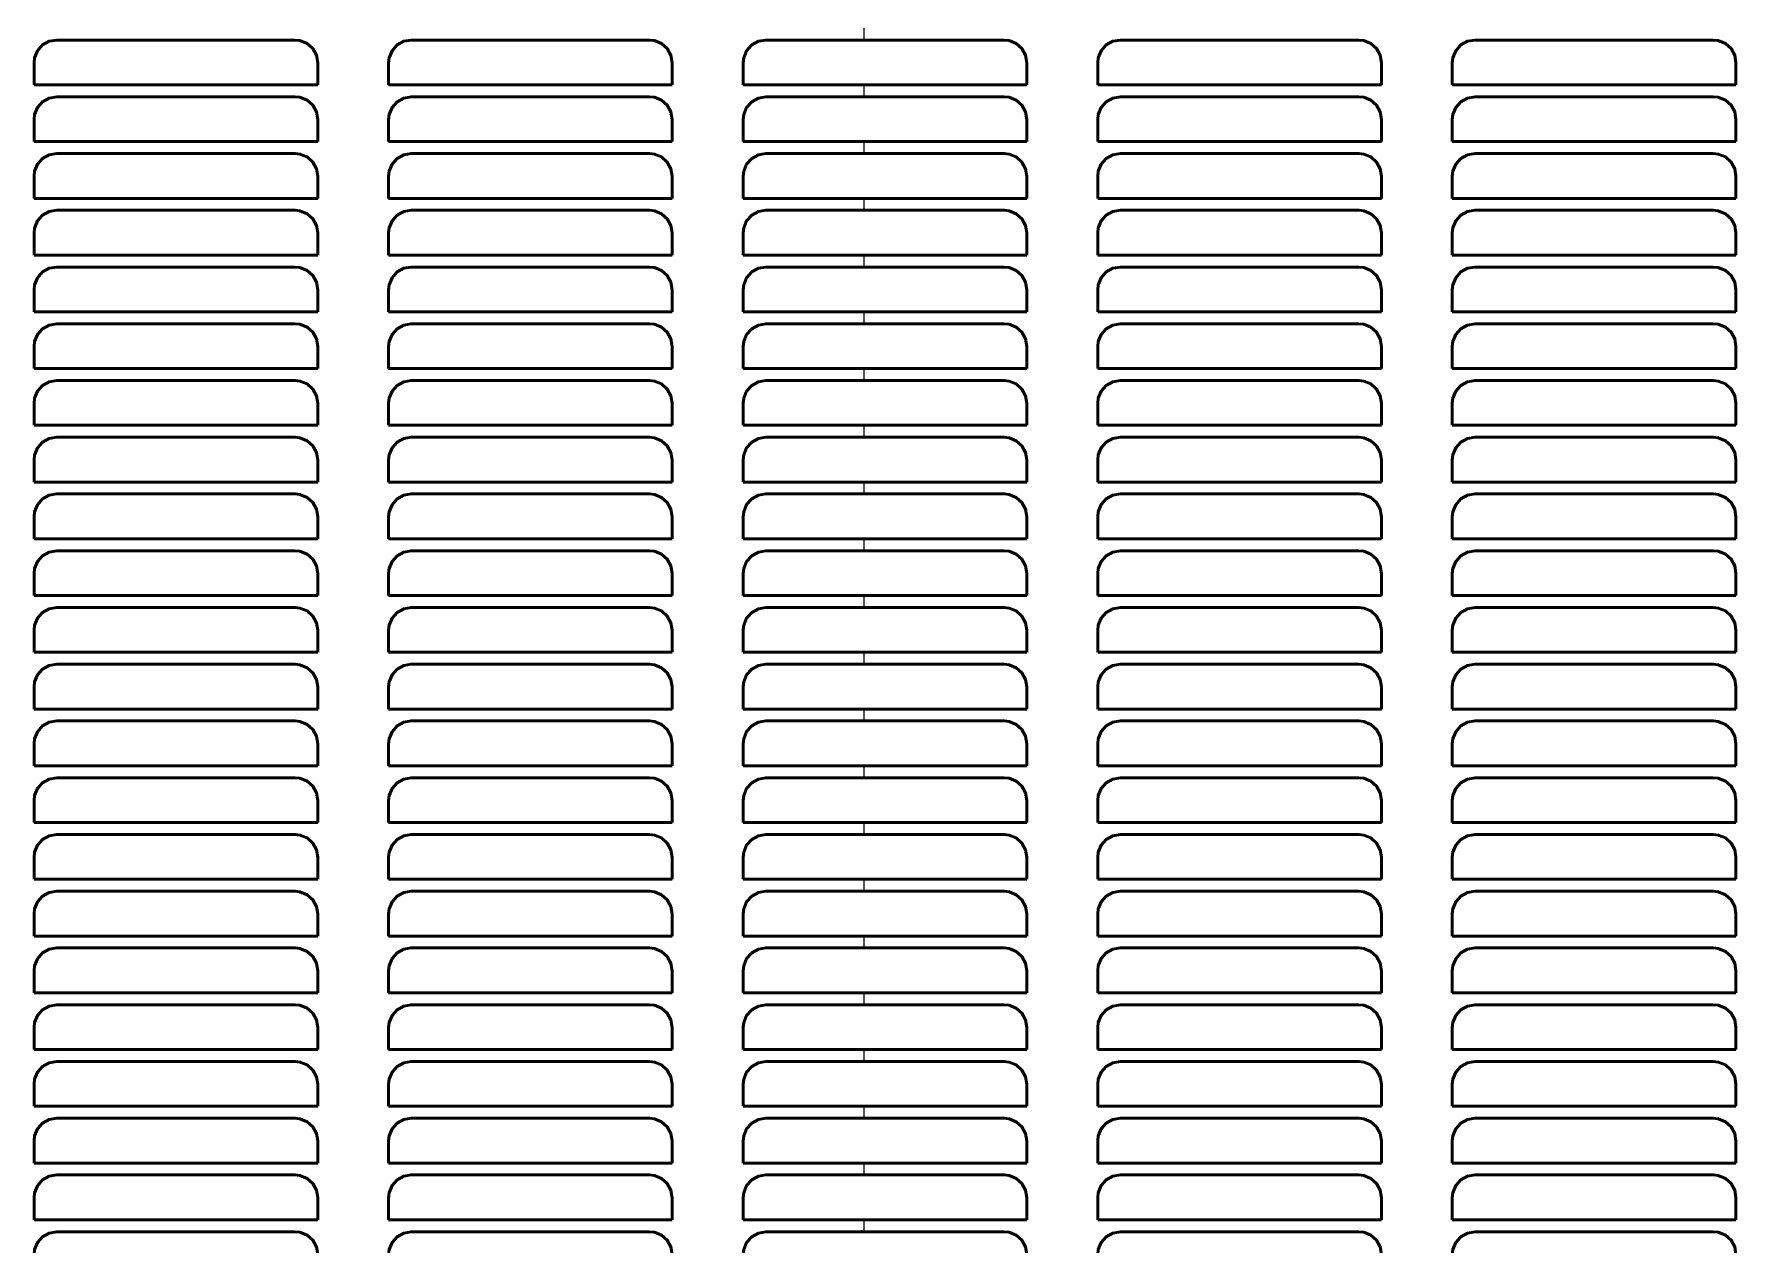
# Model space of a CAD drawing. Header units: inches. Extents: x 0 to 44.8, y 0 to 41.5.
# Drawn here: x 10.69 to 25.69, y 20.63 to 31.3 of the extents above; entities that cross this region are included whole.
import ezdxf

# ---------------------------------------------------------------- set-up
doc = ezdxf.new("R2010")
doc.units = ezdxf.units.IN
doc.header["$MEASUREMENT"] = 0
for name, color, linetype, lineweight in [('2d ConnectionPoints', 7, 'Continuous', 50), ('AM_0', 7, 'Continuous', 50), ('AM_4', 3, 'Continuous', 25)]:
    doc.layers.add(name, color=color, linetype=linetype, lineweight=lineweight)

msp = doc.modelspace()

# ---------------------------------------------------------------- linework, layer by layer
at = {"layer": '2d ConnectionPoints'}
msp.add_point((17.98, 20.75), dxfattribs=at)
msp.add_point((17.98, 20.75), dxfattribs=at)
at = {"layer": 'AM_0'}
for p, q in [((12.986, 31.25), (10.886, 31.25)), ((16.111, 31.25), (14.011, 31.25)), ((19.236, 31.25), (17.136, 31.25)), ((22.361, 31.25), (20.261, 31.25)), ((25.486, 31.25), (23.386, 31.25)), ((10.686, 31.05), (10.686, 30.855)), ((13.186, 30.855), (13.186, 31.05)), ((13.811, 31.05), (13.811, 30.855)), ((16.311, 30.855), (16.311, 31.05)), ((16.936, 31.05), (16.936, 30.855)), ((19.436, 30.855), (19.436, 31.05)), ((20.061, 31.05), (20.061, 30.855)), ((22.561, 30.855), (22.561, 31.05)), ((23.186, 31.05), (23.186, 30.855)), ((25.686, 30.855), (25.686, 31.05)), ((10.686, 30.855), (13.186, 30.855)), ((12.986, 30.75), (10.886, 30.75)), ((13.811, 30.855), (16.311, 30.855)), ((16.111, 30.75), (14.011, 30.75)), ((16.936, 30.855), (19.436, 30.855)), ((19.236, 30.75), (17.136, 30.75)), ((20.061, 30.855), (22.561, 30.855)), ((22.361, 30.75), (20.261, 30.75)), ((23.186, 30.855), (25.686, 30.855)), ((25.486, 30.75), (23.386, 30.75)), ((10.686, 30.55), (10.686, 30.355)), ((13.186, 30.355), (13.186, 30.55)), ((13.811, 30.55), (13.811, 30.355)), ((16.311, 30.355), (16.311, 30.55)), ((16.936, 30.55), (16.936, 30.355)), ((19.436, 30.355), (19.436, 30.55)), ((20.061, 30.55), (20.061, 30.355)), ((22.561, 30.355), (22.561, 30.55)), ((23.186, 30.55), (23.186, 30.355)), ((25.686, 30.355), (25.686, 30.55)), ((10.686, 30.355), (13.186, 30.355)), ((13.811, 30.355), (16.311, 30.355)), ((16.936, 30.355), (19.436, 30.355)), ((20.061, 30.355), (22.561, 30.355)), ((23.186, 30.355), (25.686, 30.355)), ((12.986, 30.25), (10.886, 30.25)), ((16.111, 30.25), (14.011, 30.25)), ((19.236, 30.25), (17.136, 30.25)), ((22.361, 30.25), (20.261, 30.25)), ((25.486, 30.25), (23.386, 30.25)), ((10.686, 30.05), (10.686, 29.855)), ((13.186, 29.855), (13.186, 30.05)), ((13.811, 30.05), (13.811, 29.855)), ((16.311, 29.855), (16.311, 30.05)), ((16.936, 30.05), (16.936, 29.855)), ((19.436, 29.855), (19.436, 30.05)), ((20.061, 30.05), (20.061, 29.855)), ((22.561, 29.855), (22.561, 30.05)), ((23.186, 30.05), (23.186, 29.855)), ((25.686, 29.855), (25.686, 30.05)), ((10.686, 29.855), (13.186, 29.855)), ((13.811, 29.855), (16.311, 29.855)), ((16.936, 29.855), (19.436, 29.855)), ((20.061, 29.855), (22.561, 29.855)), ((23.186, 29.855), (25.686, 29.855)), ((12.986, 29.75), (10.886, 29.75)), ((16.111, 29.75), (14.011, 29.75)), ((19.236, 29.75), (17.136, 29.75)), ((22.361, 29.75), (20.261, 29.75)), ((25.486, 29.75), (23.386, 29.75)), ((10.686, 29.55), (10.686, 29.355)), ((13.186, 29.355), (13.186, 29.55)), ((13.811, 29.55), (13.811, 29.355)), ((16.311, 29.355), (16.311, 29.55)), ((16.936, 29.55), (16.936, 29.355)), ((19.436, 29.355), (19.436, 29.55)), ((20.061, 29.55), (20.061, 29.355)), ((22.561, 29.355), (22.561, 29.55)), ((23.186, 29.55), (23.186, 29.355)), ((25.686, 29.355), (25.686, 29.55)), ((10.686, 29.355), (13.186, 29.355)), ((12.986, 29.25), (10.886, 29.25)), ((13.811, 29.355), (16.311, 29.355)), ((16.111, 29.25), (14.011, 29.25)), ((16.936, 29.355), (19.436, 29.355)), ((19.236, 29.25), (17.136, 29.25)), ((20.061, 29.355), (22.561, 29.355)), ((22.361, 29.25), (20.261, 29.25)), ((23.186, 29.355), (25.686, 29.355)), ((25.486, 29.25), (23.386, 29.25)), ((10.686, 29.05), (10.686, 28.855)), ((13.186, 28.855), (13.186, 29.05)), ((13.811, 29.05), (13.811, 28.855)), ((16.311, 28.855), (16.311, 29.05)), ((16.936, 29.05), (16.936, 28.855)), ((19.436, 28.855), (19.436, 29.05)), ((20.061, 29.05), (20.061, 28.855)), ((22.561, 28.855), (22.561, 29.05)), ((23.186, 29.05), (23.186, 28.855)), ((25.686, 28.855), (25.686, 29.05)), ((10.686, 28.855), (13.186, 28.855)), ((13.811, 28.855), (16.311, 28.855)), ((16.936, 28.855), (19.436, 28.855)), ((20.061, 28.855), (22.561, 28.855)), ((23.186, 28.855), (25.686, 28.855)), ((12.986, 28.75), (10.886, 28.75)), ((16.111, 28.75), (14.011, 28.75)), ((19.236, 28.75), (17.136, 28.75)), ((22.361, 28.75), (20.261, 28.75)), ((25.486, 28.75), (23.386, 28.75)), ((10.686, 28.55), (10.686, 28.355)), ((13.186, 28.355), (13.186, 28.55)), ((13.811, 28.55), (13.811, 28.355)), ((16.311, 28.355), (16.311, 28.55)), ((16.936, 28.55), (16.936, 28.355)), ((19.436, 28.355), (19.436, 28.55)), ((20.061, 28.55), (20.061, 28.355)), ((22.561, 28.355), (22.561, 28.55)), ((23.186, 28.55), (23.186, 28.355)), ((25.686, 28.355), (25.686, 28.55)), ((10.686, 28.355), (13.186, 28.355)), ((13.811, 28.355), (16.311, 28.355)), ((16.936, 28.355), (19.436, 28.355)), ((20.061, 28.355), (22.561, 28.355)), ((23.186, 28.355), (25.686, 28.355)), ((12.986, 28.25), (10.886, 28.25)), ((16.111, 28.25), (14.011, 28.25)), ((19.236, 28.25), (17.136, 28.25)), ((22.361, 28.25), (20.261, 28.25)), ((25.486, 28.25), (23.386, 28.25)), ((10.686, 28.05), (10.686, 27.855)), ((13.186, 27.855), (13.186, 28.05)), ((13.811, 28.05), (13.811, 27.855)), ((16.311, 27.855), (16.311, 28.05)), ((16.936, 28.05), (16.936, 27.855)), ((19.436, 27.855), (19.436, 28.05)), ((20.061, 28.05), (20.061, 27.855)), ((22.561, 27.855), (22.561, 28.05)), ((23.186, 28.05), (23.186, 27.855)), ((25.686, 27.855), (25.686, 28.05)), ((10.686, 27.855), (13.186, 27.855)), ((12.986, 27.75), (10.886, 27.75)), ((13.811, 27.855), (16.311, 27.855)), ((16.111, 27.75), (14.011, 27.75)), ((16.936, 27.855), (19.436, 27.855)), ((19.236, 27.75), (17.136, 27.75)), ((20.061, 27.855), (22.561, 27.855)), ((22.361, 27.75), (20.261, 27.75)), ((23.186, 27.855), (25.686, 27.855)), ((25.486, 27.75), (23.386, 27.75)), ((10.686, 27.55), (10.686, 27.355)), ((13.186, 27.355), (13.186, 27.55)), ((13.811, 27.55), (13.811, 27.355)), ((16.311, 27.355), (16.311, 27.55)), ((16.936, 27.55), (16.936, 27.355)), ((19.436, 27.355), (19.436, 27.55)), ((20.061, 27.55), (20.061, 27.355)), ((22.561, 27.355), (22.561, 27.55)), ((23.186, 27.55), (23.186, 27.355)), ((25.686, 27.355), (25.686, 27.55)), ((10.686, 27.355), (13.186, 27.355)), ((13.811, 27.355), (16.311, 27.355)), ((16.936, 27.355), (19.436, 27.355)), ((20.061, 27.355), (22.561, 27.355)), ((23.186, 27.355), (25.686, 27.355)), ((12.986, 27.25), (10.886, 27.25)), ((16.111, 27.25), (14.011, 27.25)), ((19.236, 27.25), (17.136, 27.25)), ((22.361, 27.25), (20.261, 27.25)), ((25.486, 27.25), (23.386, 27.25)), ((10.686, 27.05), (10.686, 26.855)), ((13.186, 26.855), (13.186, 27.05)), ((13.811, 27.05), (13.811, 26.855)), ((16.311, 26.855), (16.311, 27.05)), ((16.936, 27.05), (16.936, 26.855)), ((19.436, 26.855), (19.436, 27.05)), ((20.061, 27.05), (20.061, 26.855)), ((22.561, 26.855), (22.561, 27.05)), ((23.186, 27.05), (23.186, 26.855)), ((25.686, 26.855), (25.686, 27.05)), ((10.686, 26.855), (13.186, 26.855)), ((13.811, 26.855), (16.311, 26.855)), ((16.936, 26.855), (19.436, 26.855)), ((20.061, 26.855), (22.561, 26.855)), ((23.186, 26.855), (25.686, 26.855)), ((12.986, 26.75), (10.886, 26.75)), ((16.111, 26.75), (14.011, 26.75)), ((19.236, 26.75), (17.136, 26.75)), ((22.361, 26.75), (20.261, 26.75)), ((25.486, 26.75), (23.386, 26.75)), ((10.686, 26.55), (10.686, 26.355)), ((13.186, 26.355), (13.186, 26.55)), ((13.811, 26.55), (13.811, 26.355)), ((16.311, 26.355), (16.311, 26.55)), ((16.936, 26.55), (16.936, 26.355)), ((19.436, 26.355), (19.436, 26.55)), ((20.061, 26.55), (20.061, 26.355)), ((22.561, 26.355), (22.561, 26.55)), ((23.186, 26.55), (23.186, 26.355)), ((25.686, 26.355), (25.686, 26.55)), ((10.686, 26.355), (13.186, 26.355)), ((12.986, 26.25), (10.886, 26.25)), ((13.811, 26.355), (16.311, 26.355)), ((16.111, 26.25), (14.011, 26.25)), ((16.936, 26.355), (19.436, 26.355)), ((19.236, 26.25), (17.136, 26.25)), ((20.061, 26.355), (22.561, 26.355)), ((22.361, 26.25), (20.261, 26.25)), ((23.186, 26.355), (25.686, 26.355)), ((25.486, 26.25), (23.386, 26.25)), ((10.686, 26.05), (10.686, 25.855)), ((13.186, 25.855), (13.186, 26.05)), ((13.811, 26.05), (13.811, 25.855)), ((16.311, 25.855), (16.311, 26.05)), ((16.936, 26.05), (16.936, 25.855)), ((19.436, 25.855), (19.436, 26.05)), ((20.061, 26.05), (20.061, 25.855)), ((22.561, 25.855), (22.561, 26.05)), ((23.186, 26.05), (23.186, 25.855)), ((25.686, 25.855), (25.686, 26.05)), ((10.686, 25.855), (13.186, 25.855)), ((13.811, 25.855), (16.311, 25.855)), ((16.936, 25.855), (19.436, 25.855)), ((20.061, 25.855), (22.561, 25.855)), ((23.186, 25.855), (25.686, 25.855)), ((12.986, 25.75), (10.886, 25.75)), ((16.111, 25.75), (14.011, 25.75)), ((19.236, 25.75), (17.136, 25.75)), ((22.361, 25.75), (20.261, 25.75)), ((25.486, 25.75), (23.386, 25.75)), ((10.686, 25.55), (10.686, 25.355)), ((13.186, 25.355), (13.186, 25.55)), ((13.811, 25.55), (13.811, 25.355)), ((16.311, 25.355), (16.311, 25.55)), ((16.936, 25.55), (16.936, 25.355)), ((19.436, 25.355), (19.436, 25.55)), ((20.061, 25.55), (20.061, 25.355)), ((22.561, 25.355), (22.561, 25.55)), ((23.186, 25.55), (23.186, 25.355)), ((25.686, 25.355), (25.686, 25.55)), ((10.686, 25.355), (13.186, 25.355)), ((13.811, 25.355), (16.311, 25.355)), ((16.936, 25.355), (19.436, 25.355)), ((20.061, 25.355), (22.561, 25.355)), ((23.186, 25.355), (25.686, 25.355)), ((12.986, 25.25), (10.886, 25.25)), ((16.111, 25.25), (14.011, 25.25)), ((19.236, 25.25), (17.136, 25.25)), ((22.361, 25.25), (20.261, 25.25)), ((25.486, 25.25), (23.386, 25.25)), ((10.686, 25.05), (10.686, 24.855)), ((13.186, 24.855), (13.186, 25.05)), ((13.811, 25.05), (13.811, 24.855)), ((16.311, 24.855), (16.311, 25.05)), ((16.936, 25.05), (16.936, 24.855)), ((19.436, 24.855), (19.436, 25.05)), ((20.061, 25.05), (20.061, 24.855)), ((22.561, 24.855), (22.561, 25.05)), ((23.186, 25.05), (23.186, 24.855)), ((25.686, 24.855), (25.686, 25.05)), ((10.686, 24.855), (13.186, 24.855)), ((12.986, 24.75), (10.886, 24.75)), ((13.811, 24.855), (16.311, 24.855)), ((16.111, 24.75), (14.011, 24.75)), ((16.936, 24.855), (19.436, 24.855)), ((19.236, 24.75), (17.136, 24.75)), ((20.061, 24.855), (22.561, 24.855)), ((22.361, 24.75), (20.261, 24.75)), ((23.186, 24.855), (25.686, 24.855)), ((25.486, 24.75), (23.386, 24.75)), ((10.686, 24.55), (10.686, 24.355)), ((13.186, 24.355), (13.186, 24.55)), ((13.811, 24.55), (13.811, 24.355)), ((16.311, 24.355), (16.311, 24.55)), ((16.936, 24.55), (16.936, 24.355)), ((19.436, 24.355), (19.436, 24.55)), ((20.061, 24.55), (20.061, 24.355)), ((22.561, 24.355), (22.561, 24.55)), ((23.186, 24.55), (23.186, 24.355)), ((25.686, 24.355), (25.686, 24.55)), ((10.686, 24.355), (13.186, 24.355)), ((13.811, 24.355), (16.311, 24.355)), ((16.936, 24.355), (19.436, 24.355)), ((20.061, 24.355), (22.561, 24.355)), ((23.186, 24.355), (25.686, 24.355)), ((12.986, 24.25), (10.886, 24.25)), ((16.111, 24.25), (14.011, 24.25)), ((19.236, 24.25), (17.136, 24.25)), ((22.361, 24.25), (20.261, 24.25)), ((25.486, 24.25), (23.386, 24.25)), ((10.686, 24.05), (10.686, 23.855)), ((13.186, 23.855), (13.186, 24.05)), ((13.811, 24.05), (13.811, 23.855)), ((16.311, 23.855), (16.311, 24.05)), ((16.936, 24.05), (16.936, 23.855)), ((19.436, 23.855), (19.436, 24.05)), ((20.061, 24.05), (20.061, 23.855)), ((22.561, 23.855), (22.561, 24.05)), ((23.186, 24.05), (23.186, 23.855)), ((25.686, 23.855), (25.686, 24.05)), ((10.686, 23.855), (13.186, 23.855)), ((13.811, 23.855), (16.311, 23.855)), ((16.936, 23.855), (19.436, 23.855)), ((20.061, 23.855), (22.561, 23.855)), ((23.186, 23.855), (25.686, 23.855)), ((12.986, 23.75), (10.886, 23.75)), ((16.111, 23.75), (14.011, 23.75)), ((19.236, 23.75), (17.136, 23.75)), ((22.361, 23.75), (20.261, 23.75)), ((25.486, 23.75), (23.386, 23.75)), ((10.686, 23.55), (10.686, 23.355)), ((13.186, 23.355), (13.186, 23.55)), ((13.811, 23.55), (13.811, 23.355)), ((16.311, 23.355), (16.311, 23.55)), ((16.936, 23.55), (16.936, 23.355)), ((19.436, 23.355), (19.436, 23.55)), ((20.061, 23.55), (20.061, 23.355)), ((22.561, 23.355), (22.561, 23.55)), ((23.186, 23.55), (23.186, 23.355)), ((25.686, 23.355), (25.686, 23.55)), ((10.686, 23.355), (13.186, 23.355)), ((12.986, 23.25), (10.886, 23.25)), ((13.811, 23.355), (16.311, 23.355)), ((16.111, 23.25), (14.011, 23.25)), ((16.936, 23.355), (19.436, 23.355)), ((19.236, 23.25), (17.136, 23.25)), ((20.061, 23.355), (22.561, 23.355)), ((22.361, 23.25), (20.261, 23.25)), ((23.186, 23.355), (25.686, 23.355)), ((25.486, 23.25), (23.386, 23.25)), ((10.686, 23.05), (10.686, 22.855)), ((13.186, 22.855), (13.186, 23.05)), ((13.811, 23.05), (13.811, 22.855)), ((16.311, 22.855), (16.311, 23.05)), ((16.936, 23.05), (16.936, 22.855)), ((19.436, 22.855), (19.436, 23.05)), ((20.061, 23.05), (20.061, 22.855)), ((22.561, 22.855), (22.561, 23.05)), ((23.186, 23.05), (23.186, 22.855)), ((25.686, 22.855), (25.686, 23.05)), ((10.686, 22.855), (13.186, 22.855)), ((13.811, 22.855), (16.311, 22.855)), ((16.936, 22.855), (19.436, 22.855)), ((20.061, 22.855), (22.561, 22.855)), ((23.186, 22.855), (25.686, 22.855)), ((12.986, 22.75), (10.886, 22.75)), ((16.111, 22.75), (14.011, 22.75)), ((19.236, 22.75), (17.136, 22.75)), ((22.361, 22.75), (20.261, 22.75)), ((25.486, 22.75), (23.386, 22.75)), ((10.686, 22.55), (10.686, 22.355)), ((13.186, 22.355), (13.186, 22.55)), ((13.811, 22.55), (13.811, 22.355)), ((16.311, 22.355), (16.311, 22.55)), ((16.936, 22.55), (16.936, 22.355)), ((19.436, 22.355), (19.436, 22.55)), ((20.061, 22.55), (20.061, 22.355)), ((22.561, 22.355), (22.561, 22.55)), ((23.186, 22.55), (23.186, 22.355)), ((25.686, 22.355), (25.686, 22.55)), ((10.686, 22.355), (13.186, 22.355)), ((13.811, 22.355), (16.311, 22.355)), ((16.936, 22.355), (19.436, 22.355)), ((20.061, 22.355), (22.561, 22.355)), ((23.186, 22.355), (25.686, 22.355)), ((12.986, 22.25), (10.886, 22.25)), ((16.111, 22.25), (14.011, 22.25)), ((19.236, 22.25), (17.136, 22.25)), ((22.361, 22.25), (20.261, 22.25)), ((25.486, 22.25), (23.386, 22.25)), ((10.686, 22.05), (10.686, 21.855)), ((13.186, 21.855), (13.186, 22.05)), ((13.811, 22.05), (13.811, 21.855)), ((16.311, 21.855), (16.311, 22.05)), ((16.936, 22.05), (16.936, 21.855)), ((19.436, 21.855), (19.436, 22.05)), ((20.061, 22.05), (20.061, 21.855)), ((22.561, 21.855), (22.561, 22.05)), ((23.186, 22.05), (23.186, 21.855)), ((25.686, 21.855), (25.686, 22.05)), ((10.686, 21.855), (13.186, 21.855)), ((12.986, 21.75), (10.886, 21.75)), ((13.811, 21.855), (16.311, 21.855)), ((16.111, 21.75), (14.011, 21.75)), ((16.936, 21.855), (19.436, 21.855)), ((19.236, 21.75), (17.136, 21.75)), ((20.061, 21.855), (22.561, 21.855)), ((22.361, 21.75), (20.261, 21.75)), ((23.186, 21.855), (25.686, 21.855)), ((25.486, 21.75), (23.386, 21.75)), ((10.686, 21.55), (10.686, 21.355)), ((13.186, 21.355), (13.186, 21.55)), ((13.811, 21.55), (13.811, 21.355)), ((16.311, 21.355), (16.311, 21.55)), ((16.936, 21.55), (16.936, 21.355)), ((19.436, 21.355), (19.436, 21.55)), ((20.061, 21.55), (20.061, 21.355)), ((22.561, 21.355), (22.561, 21.55)), ((23.186, 21.55), (23.186, 21.355)), ((25.686, 21.355), (25.686, 21.55)), ((10.686, 21.355), (13.186, 21.355)), ((13.811, 21.355), (16.311, 21.355)), ((16.936, 21.355), (19.436, 21.355)), ((20.061, 21.355), (22.561, 21.355)), ((23.186, 21.355), (25.686, 21.355)), ((12.986, 21.25), (10.886, 21.25)), ((16.111, 21.25), (14.011, 21.25)), ((19.236, 21.25), (17.136, 21.25)), ((22.361, 21.25), (20.261, 21.25)), ((25.486, 21.25), (23.386, 21.25)), ((10.686, 21.05), (10.686, 20.855)), ((13.186, 20.855), (13.186, 21.05)), ((13.811, 21.05), (13.811, 20.855)), ((16.311, 20.855), (16.311, 21.05)), ((16.936, 21.05), (16.936, 20.855)), ((19.436, 20.855), (19.436, 21.05)), ((20.061, 21.05), (20.061, 20.855)), ((22.561, 20.855), (22.561, 21.05)), ((23.186, 21.05), (23.186, 20.855)), ((25.686, 20.855), (25.686, 21.05)), ((10.686, 20.855), (13.186, 20.855)), ((13.811, 20.855), (16.311, 20.855)), ((16.936, 20.855), (19.436, 20.855)), ((20.061, 20.855), (22.561, 20.855)), ((23.186, 20.855), (25.686, 20.855)), ((12.986, 20.75), (10.886, 20.75)), ((16.111, 20.75), (14.011, 20.75)), ((19.236, 20.75), (17.136, 20.75)), ((22.361, 20.75), (20.261, 20.75)), ((25.486, 20.75), (23.386, 20.75))]:
    msp.add_line(p, q, dxfattribs=at)
for points in [[(10.886, 31.25), (10.81971, 31.23869), (10.76089, 31.20604), (10.71623, 31.15573), (10.6908, 31.09355), (10.686, 31.05)], [(13.186, 31.05), (13.17474, 31.11616), (13.14224, 31.17486), (13.09214, 31.21951), (13.03006, 31.24509), (12.986, 31.25)], [(14.011, 31.25), (13.94477, 31.23872), (13.88601, 31.20613), (13.84135, 31.15593), (13.81585, 31.09379), (13.811, 31.05)], [(16.311, 31.05), (16.29973, 31.1162), (16.26718, 31.17493), (16.21703, 31.21958), (16.15492, 31.24512), (16.111, 31.25)], [(17.136, 31.25), (17.0698, 31.23873), (17.01106, 31.20617), (16.96641, 31.15601), (16.94088, 31.0939), (16.936, 31.05)], [(19.436, 31.05), (19.42473, 31.1162), (19.39218, 31.17493), (19.34203, 31.21958), (19.27992, 31.24512), (19.236, 31.25)], [(20.261, 31.25), (20.19479, 31.23872), (20.13605, 31.20616), (20.09139, 31.15599), (20.06587, 31.09387), (20.061, 31.05)], [(22.561, 31.05), (22.54974, 31.11617), (22.51723, 31.17487), (22.46712, 31.21952), (22.40504, 31.24509), (22.361, 31.25)], [(23.386, 31.25), (23.31975, 31.23871), (23.26097, 31.2061), (23.21632, 31.15587), (23.19084, 31.09372), (23.186, 31.05)], [(25.686, 31.05), (25.67476, 31.1161), (25.64233, 31.17474), (25.59233, 31.21939), (25.53029, 31.24503), (25.486, 31.25)], [(10.886, 30.75), (10.81971, 30.73869), (10.76089, 30.70604), (10.71623, 30.65573), (10.6908, 30.59355), (10.686, 30.55)], [(13.186, 30.55), (13.17474, 30.61616), (13.14224, 30.67486), (13.09214, 30.71951), (13.03006, 30.74509), (12.986, 30.75)], [(14.011, 30.75), (13.94477, 30.73872), (13.88601, 30.70613), (13.84135, 30.65593), (13.81585, 30.59379), (13.811, 30.55)], [(16.311, 30.55), (16.29973, 30.6162), (16.26718, 30.67493), (16.21703, 30.71958), (16.15492, 30.74512), (16.111, 30.75)], [(17.136, 30.75), (17.0698, 30.73873), (17.01106, 30.70617), (16.96641, 30.65601), (16.94088, 30.5939), (16.936, 30.55)], [(19.436, 30.55), (19.42473, 30.6162), (19.39218, 30.67493), (19.34203, 30.71958), (19.27992, 30.74512), (19.236, 30.75)], [(20.261, 30.75), (20.19479, 30.73872), (20.13605, 30.70616), (20.09139, 30.65599), (20.06587, 30.59387), (20.061, 30.55)], [(22.561, 30.55), (22.54974, 30.61617), (22.51723, 30.67487), (22.46712, 30.71952), (22.40504, 30.74509), (22.361, 30.75)], [(23.386, 30.75), (23.31975, 30.73871), (23.26097, 30.7061), (23.21632, 30.65587), (23.19084, 30.59372), (23.186, 30.55)], [(25.686, 30.55), (25.67476, 30.6161), (25.64233, 30.67474), (25.59233, 30.71939), (25.53029, 30.74503), (25.486, 30.75)], [(10.886, 30.25), (10.81971, 30.23869), (10.76089, 30.20604), (10.71623, 30.15573), (10.6908, 30.09355), (10.686, 30.05)], [(13.186, 30.05), (13.17474, 30.11616), (13.14224, 30.17486), (13.09214, 30.21951), (13.03006, 30.24509), (12.986, 30.25)], [(14.011, 30.25), (13.94477, 30.23872), (13.88601, 30.20613), (13.84135, 30.15593), (13.81585, 30.09379), (13.811, 30.05)], [(16.311, 30.05), (16.29973, 30.1162), (16.26718, 30.17493), (16.21703, 30.21958), (16.15492, 30.24512), (16.111, 30.25)], [(17.136, 30.25), (17.0698, 30.23873), (17.01106, 30.20617), (16.96641, 30.15601), (16.94088, 30.0939), (16.936, 30.05)], [(19.436, 30.05), (19.42473, 30.1162), (19.39218, 30.17493), (19.34203, 30.21958), (19.27992, 30.24512), (19.236, 30.25)], [(20.261, 30.25), (20.19479, 30.23872), (20.13605, 30.20616), (20.09139, 30.15599), (20.06587, 30.09387), (20.061, 30.05)], [(22.561, 30.05), (22.54974, 30.11617), (22.51723, 30.17487), (22.46712, 30.21952), (22.40504, 30.24509), (22.361, 30.25)], [(23.386, 30.25), (23.31975, 30.23871), (23.26097, 30.2061), (23.21632, 30.15587), (23.19084, 30.09372), (23.186, 30.05)], [(25.686, 30.05), (25.67476, 30.1161), (25.64233, 30.17474), (25.59233, 30.21939), (25.53029, 30.24503), (25.486, 30.25)], [(10.886, 29.75), (10.81971, 29.73869), (10.76089, 29.70604), (10.71623, 29.65573), (10.6908, 29.59355), (10.686, 29.55)], [(13.186, 29.55), (13.17474, 29.61616), (13.14224, 29.67486), (13.09214, 29.71951), (13.03006, 29.74509), (12.986, 29.75)], [(14.011, 29.75), (13.94477, 29.73872), (13.88601, 29.70613), (13.84135, 29.65593), (13.81585, 29.59379), (13.811, 29.55)], [(16.311, 29.55), (16.29973, 29.6162), (16.26718, 29.67493), (16.21703, 29.71958), (16.15492, 29.74512), (16.111, 29.75)], [(17.136, 29.75), (17.0698, 29.73873), (17.01106, 29.70617), (16.96641, 29.65601), (16.94088, 29.5939), (16.936, 29.55)], [(19.436, 29.55), (19.42473, 29.6162), (19.39218, 29.67493), (19.34203, 29.71958), (19.27992, 29.74512), (19.236, 29.75)], [(20.261, 29.75), (20.19479, 29.73872), (20.13605, 29.70616), (20.09139, 29.65599), (20.06587, 29.59387), (20.061, 29.55)], [(22.561, 29.55), (22.54974, 29.61617), (22.51723, 29.67487), (22.46712, 29.71952), (22.40504, 29.74509), (22.361, 29.75)], [(23.386, 29.75), (23.31975, 29.73871), (23.26097, 29.7061), (23.21632, 29.65587), (23.19084, 29.59372), (23.186, 29.55)], [(25.686, 29.55), (25.67476, 29.6161), (25.64233, 29.67474), (25.59233, 29.71939), (25.53029, 29.74503), (25.486, 29.75)], [(10.886, 29.25), (10.81971, 29.23869), (10.76089, 29.20604), (10.71623, 29.15573), (10.6908, 29.09355), (10.686, 29.05)], [(13.186, 29.05), (13.17474, 29.11616), (13.14224, 29.17486), (13.09214, 29.21951), (13.03006, 29.24509), (12.986, 29.25)], [(14.011, 29.25), (13.94477, 29.23872), (13.88601, 29.20613), (13.84135, 29.15593), (13.81585, 29.09379), (13.811, 29.05)], [(16.311, 29.05), (16.29973, 29.1162), (16.26718, 29.17493), (16.21703, 29.21958), (16.15492, 29.24512), (16.111, 29.25)], [(17.136, 29.25), (17.0698, 29.23873), (17.01106, 29.20617), (16.96641, 29.15601), (16.94088, 29.0939), (16.936, 29.05)], [(19.436, 29.05), (19.42473, 29.1162), (19.39218, 29.17493), (19.34203, 29.21958), (19.27992, 29.24512), (19.236, 29.25)], [(20.261, 29.25), (20.19479, 29.23872), (20.13605, 29.20616), (20.09139, 29.15599), (20.06587, 29.09387), (20.061, 29.05)], [(22.561, 29.05), (22.54974, 29.11617), (22.51723, 29.17487), (22.46712, 29.21952), (22.40504, 29.24509), (22.361, 29.25)], [(23.386, 29.25), (23.31975, 29.23871), (23.26097, 29.2061), (23.21632, 29.15587), (23.19084, 29.09372), (23.186, 29.05)], [(25.686, 29.05), (25.67476, 29.1161), (25.64233, 29.17474), (25.59233, 29.21939), (25.53029, 29.24503), (25.486, 29.25)], [(10.886, 28.75), (10.81971, 28.73869), (10.76089, 28.70604), (10.71623, 28.65573), (10.6908, 28.59355), (10.686, 28.55)], [(13.186, 28.55), (13.17474, 28.61616), (13.14224, 28.67486), (13.09214, 28.71951), (13.03006, 28.74509), (12.986, 28.75)], [(14.011, 28.75), (13.94477, 28.73872), (13.88601, 28.70613), (13.84135, 28.65593), (13.81585, 28.59379), (13.811, 28.55)], [(16.311, 28.55), (16.29973, 28.6162), (16.26718, 28.67493), (16.21703, 28.71958), (16.15492, 28.74512), (16.111, 28.75)], [(17.136, 28.75), (17.0698, 28.73873), (17.01106, 28.70617), (16.96641, 28.65601), (16.94088, 28.5939), (16.936, 28.55)], [(19.436, 28.55), (19.42473, 28.6162), (19.39218, 28.67493), (19.34203, 28.71958), (19.27992, 28.74512), (19.236, 28.75)], [(20.261, 28.75), (20.19479, 28.73872), (20.13605, 28.70616), (20.09139, 28.65599), (20.06587, 28.59387), (20.061, 28.55)], [(22.561, 28.55), (22.54974, 28.61617), (22.51723, 28.67487), (22.46712, 28.71952), (22.40504, 28.74509), (22.361, 28.75)], [(23.386, 28.75), (23.31975, 28.73871), (23.26097, 28.7061), (23.21632, 28.65587), (23.19084, 28.59372), (23.186, 28.55)], [(25.686, 28.55), (25.67476, 28.6161), (25.64233, 28.67474), (25.59233, 28.71939), (25.53029, 28.74503), (25.486, 28.75)], [(10.886, 28.25), (10.81971, 28.23869), (10.76089, 28.20604), (10.71623, 28.15573), (10.6908, 28.09355), (10.686, 28.05)], [(13.186, 28.05), (13.17474, 28.11616), (13.14224, 28.17486), (13.09214, 28.21951), (13.03006, 28.24509), (12.986, 28.25)], [(14.011, 28.25), (13.94477, 28.23872), (13.88601, 28.20613), (13.84135, 28.15593), (13.81585, 28.09379), (13.811, 28.05)], [(16.311, 28.05), (16.29973, 28.1162), (16.26718, 28.17493), (16.21703, 28.21958), (16.15492, 28.24512), (16.111, 28.25)], [(17.136, 28.25), (17.0698, 28.23873), (17.01106, 28.20617), (16.96641, 28.15601), (16.94088, 28.0939), (16.936, 28.05)], [(19.436, 28.05), (19.42473, 28.1162), (19.39218, 28.17493), (19.34203, 28.21958), (19.27992, 28.24512), (19.236, 28.25)], [(20.261, 28.25), (20.19479, 28.23872), (20.13605, 28.20616), (20.09139, 28.15599), (20.06587, 28.09387), (20.061, 28.05)], [(22.561, 28.05), (22.54974, 28.11617), (22.51723, 28.17487), (22.46712, 28.21952), (22.40504, 28.24509), (22.361, 28.25)], [(23.386, 28.25), (23.31975, 28.23871), (23.26097, 28.2061), (23.21632, 28.15587), (23.19084, 28.09372), (23.186, 28.05)], [(25.686, 28.05), (25.67476, 28.1161), (25.64233, 28.17474), (25.59233, 28.21939), (25.53029, 28.24503), (25.486, 28.25)], [(10.886, 27.75), (10.81971, 27.73869), (10.76089, 27.70604), (10.71623, 27.65573), (10.6908, 27.59355), (10.686, 27.55)], [(13.186, 27.55), (13.17474, 27.61616), (13.14224, 27.67486), (13.09214, 27.71951), (13.03006, 27.74509), (12.986, 27.75)], [(14.011, 27.75), (13.94477, 27.73872), (13.88601, 27.70613), (13.84135, 27.65593), (13.81585, 27.59379), (13.811, 27.55)], [(16.311, 27.55), (16.29973, 27.6162), (16.26718, 27.67493), (16.21703, 27.71958), (16.15492, 27.74512), (16.111, 27.75)], [(17.136, 27.75), (17.0698, 27.73873), (17.01106, 27.70617), (16.96641, 27.65601), (16.94088, 27.5939), (16.936, 27.55)], [(19.436, 27.55), (19.42473, 27.6162), (19.39218, 27.67493), (19.34203, 27.71958), (19.27992, 27.74512), (19.236, 27.75)], [(20.261, 27.75), (20.19479, 27.73872), (20.13605, 27.70616), (20.09139, 27.65599), (20.06587, 27.59387), (20.061, 27.55)], [(22.561, 27.55), (22.54974, 27.61617), (22.51723, 27.67487), (22.46712, 27.71952), (22.40504, 27.74509), (22.361, 27.75)], [(23.386, 27.75), (23.31975, 27.73871), (23.26097, 27.7061), (23.21632, 27.65587), (23.19084, 27.59372), (23.186, 27.55)], [(25.686, 27.55), (25.67476, 27.6161), (25.64233, 27.67474), (25.59233, 27.71939), (25.53029, 27.74503), (25.486, 27.75)], [(10.886, 27.25), (10.81971, 27.23869), (10.76089, 27.20604), (10.71623, 27.15573), (10.6908, 27.09355), (10.686, 27.05)], [(13.186, 27.05), (13.17474, 27.11616), (13.14224, 27.17486), (13.09214, 27.21951), (13.03006, 27.24509), (12.986, 27.25)], [(14.011, 27.25), (13.94477, 27.23872), (13.88601, 27.20613), (13.84135, 27.15593), (13.81585, 27.09379), (13.811, 27.05)], [(16.311, 27.05), (16.29973, 27.1162), (16.26718, 27.17493), (16.21703, 27.21958), (16.15492, 27.24512), (16.111, 27.25)], [(17.136, 27.25), (17.0698, 27.23873), (17.01106, 27.20617), (16.96641, 27.15601), (16.94088, 27.0939), (16.936, 27.05)], [(19.436, 27.05), (19.42473, 27.1162), (19.39218, 27.17493), (19.34203, 27.21958), (19.27992, 27.24512), (19.236, 27.25)], [(20.261, 27.25), (20.19479, 27.23872), (20.13605, 27.20616), (20.09139, 27.15599), (20.06587, 27.09387), (20.061, 27.05)], [(22.561, 27.05), (22.54974, 27.11617), (22.51723, 27.17487), (22.46712, 27.21952), (22.40504, 27.24509), (22.361, 27.25)], [(23.386, 27.25), (23.31975, 27.23871), (23.26097, 27.2061), (23.21632, 27.15587), (23.19084, 27.09372), (23.186, 27.05)], [(25.686, 27.05), (25.67476, 27.1161), (25.64233, 27.17474), (25.59233, 27.21939), (25.53029, 27.24503), (25.486, 27.25)], [(10.886, 26.75), (10.81971, 26.73869), (10.76089, 26.70604), (10.71623, 26.65573), (10.6908, 26.59355), (10.686, 26.55)], [(13.186, 26.55), (13.17474, 26.61616), (13.14224, 26.67486), (13.09214, 26.71951), (13.03006, 26.74509), (12.986, 26.75)], [(14.011, 26.75), (13.94477, 26.73872), (13.88601, 26.70613), (13.84135, 26.65593), (13.81585, 26.59379), (13.811, 26.55)], [(16.311, 26.55), (16.29973, 26.6162), (16.26718, 26.67493), (16.21703, 26.71958), (16.15492, 26.74512), (16.111, 26.75)], [(17.136, 26.75), (17.0698, 26.73873), (17.01106, 26.70617), (16.96641, 26.65601), (16.94088, 26.5939), (16.936, 26.55)], [(19.436, 26.55), (19.42473, 26.6162), (19.39218, 26.67493), (19.34203, 26.71958), (19.27992, 26.74512), (19.236, 26.75)], [(20.261, 26.75), (20.19479, 26.73872), (20.13605, 26.70616), (20.09139, 26.65599), (20.06587, 26.59387), (20.061, 26.55)], [(22.561, 26.55), (22.54974, 26.61617), (22.51723, 26.67487), (22.46712, 26.71952), (22.40504, 26.74509), (22.361, 26.75)], [(23.386, 26.75), (23.31975, 26.73871), (23.26097, 26.7061), (23.21632, 26.65587), (23.19084, 26.59372), (23.186, 26.55)], [(25.686, 26.55), (25.67476, 26.6161), (25.64233, 26.67474), (25.59233, 26.71939), (25.53029, 26.74503), (25.486, 26.75)], [(10.886, 26.25), (10.81971, 26.23869), (10.76089, 26.20604), (10.71623, 26.15573), (10.6908, 26.09355), (10.686, 26.05)], [(13.186, 26.05), (13.17474, 26.11616), (13.14224, 26.17486), (13.09214, 26.21951), (13.03006, 26.24509), (12.986, 26.25)], [(14.011, 26.25), (13.94477, 26.23872), (13.88601, 26.20613), (13.84135, 26.15593), (13.81585, 26.09379), (13.811, 26.05)], [(16.311, 26.05), (16.29973, 26.1162), (16.26718, 26.17493), (16.21703, 26.21958), (16.15492, 26.24512), (16.111, 26.25)], [(17.136, 26.25), (17.0698, 26.23873), (17.01106, 26.20617), (16.96641, 26.15601), (16.94088, 26.0939), (16.936, 26.05)], [(19.436, 26.05), (19.42473, 26.1162), (19.39218, 26.17493), (19.34203, 26.21958), (19.27992, 26.24512), (19.236, 26.25)], [(20.261, 26.25), (20.19479, 26.23872), (20.13605, 26.20616), (20.09139, 26.15599), (20.06587, 26.09387), (20.061, 26.05)], [(22.561, 26.05), (22.54974, 26.11617), (22.51723, 26.17487), (22.46712, 26.21952), (22.40504, 26.24509), (22.361, 26.25)], [(23.386, 26.25), (23.31975, 26.23871), (23.26097, 26.2061), (23.21632, 26.15587), (23.19084, 26.09372), (23.186, 26.05)], [(25.686, 26.05), (25.67476, 26.1161), (25.64233, 26.17474), (25.59233, 26.21939), (25.53029, 26.24503), (25.486, 26.25)], [(10.886, 25.75), (10.81971, 25.73869), (10.76089, 25.70604), (10.71623, 25.65573), (10.6908, 25.59355), (10.686, 25.55)], [(13.186, 25.55), (13.17474, 25.61616), (13.14224, 25.67486), (13.09214, 25.71951), (13.03006, 25.74509), (12.986, 25.75)], [(14.011, 25.75), (13.94477, 25.73872), (13.88601, 25.70613), (13.84135, 25.65593), (13.81585, 25.59379), (13.811, 25.55)], [(16.311, 25.55), (16.29973, 25.6162), (16.26718, 25.67493), (16.21703, 25.71958), (16.15492, 25.74512), (16.111, 25.75)], [(17.136, 25.75), (17.0698, 25.73873), (17.01106, 25.70617), (16.96641, 25.65601), (16.94088, 25.5939), (16.936, 25.55)], [(19.436, 25.55), (19.42473, 25.6162), (19.39218, 25.67493), (19.34203, 25.71958), (19.27992, 25.74512), (19.236, 25.75)], [(20.261, 25.75), (20.19479, 25.73872), (20.13605, 25.70616), (20.09139, 25.65599), (20.06587, 25.59387), (20.061, 25.55)], [(22.561, 25.55), (22.54974, 25.61617), (22.51723, 25.67487), (22.46712, 25.71952), (22.40504, 25.74509), (22.361, 25.75)], [(23.386, 25.75), (23.31975, 25.73871), (23.26097, 25.7061), (23.21632, 25.65587), (23.19084, 25.59372), (23.186, 25.55)], [(25.686, 25.55), (25.67476, 25.6161), (25.64233, 25.67474), (25.59233, 25.71939), (25.53029, 25.74503), (25.486, 25.75)], [(10.886, 25.25), (10.81971, 25.23869), (10.76089, 25.20604), (10.71623, 25.15573), (10.6908, 25.09355), (10.686, 25.05)], [(13.186, 25.05), (13.17474, 25.11616), (13.14224, 25.17486), (13.09214, 25.21951), (13.03006, 25.24509), (12.986, 25.25)], [(14.011, 25.25), (13.94477, 25.23872), (13.88601, 25.20613), (13.84135, 25.15593), (13.81585, 25.09379), (13.811, 25.05)], [(16.311, 25.05), (16.29973, 25.1162), (16.26718, 25.17493), (16.21703, 25.21958), (16.15492, 25.24512), (16.111, 25.25)], [(17.136, 25.25), (17.0698, 25.23873), (17.01106, 25.20617), (16.96641, 25.15601), (16.94088, 25.0939), (16.936, 25.05)], [(19.436, 25.05), (19.42473, 25.1162), (19.39218, 25.17493), (19.34203, 25.21958), (19.27992, 25.24512), (19.236, 25.25)], [(20.261, 25.25), (20.19479, 25.23872), (20.13605, 25.20616), (20.09139, 25.15599), (20.06587, 25.09387), (20.061, 25.05)], [(22.561, 25.05), (22.54974, 25.11617), (22.51723, 25.17487), (22.46712, 25.21952), (22.40504, 25.24509), (22.361, 25.25)], [(23.386, 25.25), (23.31975, 25.23871), (23.26097, 25.2061), (23.21632, 25.15587), (23.19084, 25.09372), (23.186, 25.05)], [(25.686, 25.05), (25.67476, 25.1161), (25.64233, 25.17474), (25.59233, 25.21939), (25.53029, 25.24503), (25.486, 25.25)], [(10.886, 24.75), (10.81971, 24.73869), (10.76089, 24.70604), (10.71623, 24.65573), (10.6908, 24.59355), (10.686, 24.55)], [(13.186, 24.55), (13.17474, 24.61616), (13.14224, 24.67486), (13.09214, 24.71951), (13.03006, 24.74509), (12.986, 24.75)], [(14.011, 24.75), (13.94477, 24.73872), (13.88601, 24.70613), (13.84135, 24.65593), (13.81585, 24.59379), (13.811, 24.55)], [(16.311, 24.55), (16.29973, 24.6162), (16.26718, 24.67493), (16.21703, 24.71958), (16.15492, 24.74512), (16.111, 24.75)], [(17.136, 24.75), (17.0698, 24.73873), (17.01106, 24.70617), (16.96641, 24.65601), (16.94088, 24.5939), (16.936, 24.55)], [(19.436, 24.55), (19.42473, 24.6162), (19.39218, 24.67493), (19.34203, 24.71958), (19.27992, 24.74512), (19.236, 24.75)], [(20.261, 24.75), (20.19479, 24.73872), (20.13605, 24.70616), (20.09139, 24.65599), (20.06587, 24.59387), (20.061, 24.55)], [(22.561, 24.55), (22.54974, 24.61617), (22.51723, 24.67487), (22.46712, 24.71952), (22.40504, 24.74509), (22.361, 24.75)], [(23.386, 24.75), (23.31975, 24.73871), (23.26097, 24.7061), (23.21632, 24.65587), (23.19084, 24.59372), (23.186, 24.55)], [(25.686, 24.55), (25.67476, 24.6161), (25.64233, 24.67474), (25.59233, 24.71939), (25.53029, 24.74503), (25.486, 24.75)], [(10.886, 24.25), (10.81971, 24.23869), (10.76089, 24.20604), (10.71623, 24.15573), (10.6908, 24.09355), (10.686, 24.05)], [(13.186, 24.05), (13.17474, 24.11616), (13.14224, 24.17486), (13.09214, 24.21951), (13.03006, 24.24509), (12.986, 24.25)], [(14.011, 24.25), (13.94477, 24.23872), (13.88601, 24.20613), (13.84135, 24.15593), (13.81585, 24.09379), (13.811, 24.05)], [(16.311, 24.05), (16.29973, 24.1162), (16.26718, 24.17493), (16.21703, 24.21958), (16.15492, 24.24512), (16.111, 24.25)], [(17.136, 24.25), (17.0698, 24.23873), (17.01106, 24.20617), (16.96641, 24.15601), (16.94088, 24.0939), (16.936, 24.05)], [(19.436, 24.05), (19.42473, 24.1162), (19.39218, 24.17493), (19.34203, 24.21958), (19.27992, 24.24512), (19.236, 24.25)], [(20.261, 24.25), (20.19479, 24.23872), (20.13605, 24.20616), (20.09139, 24.15599), (20.06587, 24.09387), (20.061, 24.05)], [(22.561, 24.05), (22.54974, 24.11617), (22.51723, 24.17487), (22.46712, 24.21952), (22.40504, 24.24509), (22.361, 24.25)], [(23.386, 24.25), (23.31975, 24.23871), (23.26097, 24.2061), (23.21632, 24.15587), (23.19084, 24.09372), (23.186, 24.05)], [(25.686, 24.05), (25.67476, 24.1161), (25.64233, 24.17474), (25.59233, 24.21939), (25.53029, 24.24503), (25.486, 24.25)], [(10.886, 23.75), (10.81971, 23.73869), (10.76089, 23.70604), (10.71623, 23.65573), (10.6908, 23.59355), (10.686, 23.55)], [(13.186, 23.55), (13.17474, 23.61616), (13.14224, 23.67486), (13.09214, 23.71951), (13.03006, 23.74509), (12.986, 23.75)], [(14.011, 23.75), (13.94477, 23.73872), (13.88601, 23.70613), (13.84135, 23.65593), (13.81585, 23.59379), (13.811, 23.55)], [(16.311, 23.55), (16.29973, 23.6162), (16.26718, 23.67493), (16.21703, 23.71958), (16.15492, 23.74512), (16.111, 23.75)], [(17.136, 23.75), (17.0698, 23.73873), (17.01106, 23.70617), (16.96641, 23.65601), (16.94088, 23.5939), (16.936, 23.55)], [(19.436, 23.55), (19.42473, 23.6162), (19.39218, 23.67493), (19.34203, 23.71958), (19.27992, 23.74512), (19.236, 23.75)], [(20.261, 23.75), (20.19479, 23.73872), (20.13605, 23.70616), (20.09139, 23.65599), (20.06587, 23.59387), (20.061, 23.55)], [(22.561, 23.55), (22.54974, 23.61617), (22.51723, 23.67487), (22.46712, 23.71952), (22.40504, 23.74509), (22.361, 23.75)], [(23.386, 23.75), (23.31975, 23.73871), (23.26097, 23.7061), (23.21632, 23.65587), (23.19084, 23.59372), (23.186, 23.55)], [(25.686, 23.55), (25.67476, 23.6161), (25.64233, 23.67474), (25.59233, 23.71939), (25.53029, 23.74503), (25.486, 23.75)], [(10.886, 23.25), (10.81971, 23.23869), (10.76089, 23.20604), (10.71623, 23.15573), (10.6908, 23.09355), (10.686, 23.05)], [(13.186, 23.05), (13.17474, 23.11616), (13.14224, 23.17486), (13.09214, 23.21951), (13.03006, 23.24509), (12.986, 23.25)], [(14.011, 23.25), (13.94477, 23.23872), (13.88601, 23.20613), (13.84135, 23.15593), (13.81585, 23.09379), (13.811, 23.05)], [(16.311, 23.05), (16.29973, 23.1162), (16.26718, 23.17493), (16.21703, 23.21958), (16.15492, 23.24512), (16.111, 23.25)], [(17.136, 23.25), (17.0698, 23.23873), (17.01106, 23.20617), (16.96641, 23.15601), (16.94088, 23.0939), (16.936, 23.05)], [(19.436, 23.05), (19.42473, 23.1162), (19.39218, 23.17493), (19.34203, 23.21958), (19.27992, 23.24512), (19.236, 23.25)], [(20.261, 23.25), (20.19479, 23.23872), (20.13605, 23.20616), (20.09139, 23.15599), (20.06587, 23.09387), (20.061, 23.05)], [(22.561, 23.05), (22.54974, 23.11617), (22.51723, 23.17487), (22.46712, 23.21952), (22.40504, 23.24509), (22.361, 23.25)], [(23.386, 23.25), (23.31975, 23.23871), (23.26097, 23.2061), (23.21632, 23.15587), (23.19084, 23.09372), (23.186, 23.05)], [(25.686, 23.05), (25.67476, 23.1161), (25.64233, 23.17474), (25.59233, 23.21939), (25.53029, 23.24503), (25.486, 23.25)], [(10.886, 22.75), (10.81971, 22.73869), (10.76089, 22.70604), (10.71623, 22.65573), (10.6908, 22.59355), (10.686, 22.55)], [(13.186, 22.55), (13.17474, 22.61616), (13.14224, 22.67486), (13.09214, 22.71951), (13.03006, 22.74509), (12.986, 22.75)], [(14.011, 22.75), (13.94477, 22.73872), (13.88601, 22.70613), (13.84135, 22.65593), (13.81585, 22.59379), (13.811, 22.55)], [(16.311, 22.55), (16.29973, 22.6162), (16.26718, 22.67493), (16.21703, 22.71958), (16.15492, 22.74512), (16.111, 22.75)], [(17.136, 22.75), (17.0698, 22.73873), (17.01106, 22.70617), (16.96641, 22.65601), (16.94088, 22.5939), (16.936, 22.55)], [(19.436, 22.55), (19.42473, 22.6162), (19.39218, 22.67493), (19.34203, 22.71958), (19.27992, 22.74512), (19.236, 22.75)], [(20.261, 22.75), (20.19479, 22.73872), (20.13605, 22.70616), (20.09139, 22.65599), (20.06587, 22.59387), (20.061, 22.55)], [(22.561, 22.55), (22.54974, 22.61617), (22.51723, 22.67487), (22.46712, 22.71952), (22.40504, 22.74509), (22.361, 22.75)], [(23.386, 22.75), (23.31975, 22.73871), (23.26097, 22.7061), (23.21632, 22.65587), (23.19084, 22.59372), (23.186, 22.55)], [(25.686, 22.55), (25.67476, 22.6161), (25.64233, 22.67474), (25.59233, 22.71939), (25.53029, 22.74503), (25.486, 22.75)], [(10.886, 22.25), (10.81971, 22.23869), (10.76089, 22.20604), (10.71623, 22.15573), (10.6908, 22.09355), (10.686, 22.05)], [(13.186, 22.05), (13.17474, 22.11616), (13.14224, 22.17486), (13.09214, 22.21951), (13.03006, 22.24509), (12.986, 22.25)], [(14.011, 22.25), (13.94477, 22.23872), (13.88601, 22.20613), (13.84135, 22.15593), (13.81585, 22.09379), (13.811, 22.05)], [(16.311, 22.05), (16.29973, 22.1162), (16.26718, 22.17493), (16.21703, 22.21958), (16.15492, 22.24512), (16.111, 22.25)], [(17.136, 22.25), (17.0698, 22.23873), (17.01106, 22.20617), (16.96641, 22.15601), (16.94088, 22.0939), (16.936, 22.05)], [(19.436, 22.05), (19.42473, 22.1162), (19.39218, 22.17493), (19.34203, 22.21958), (19.27992, 22.24512), (19.236, 22.25)], [(20.261, 22.25), (20.19479, 22.23872), (20.13605, 22.20616), (20.09139, 22.15599), (20.06587, 22.09387), (20.061, 22.05)], [(22.561, 22.05), (22.54974, 22.11617), (22.51723, 22.17487), (22.46712, 22.21952), (22.40504, 22.24509), (22.361, 22.25)], [(23.386, 22.25), (23.31975, 22.23871), (23.26097, 22.2061), (23.21632, 22.15587), (23.19084, 22.09372), (23.186, 22.05)], [(25.686, 22.05), (25.67476, 22.1161), (25.64233, 22.17474), (25.59233, 22.21939), (25.53029, 22.24503), (25.486, 22.25)], [(10.886, 21.75), (10.81971, 21.73869), (10.76089, 21.70604), (10.71623, 21.65573), (10.6908, 21.59355), (10.686, 21.55)], [(13.186, 21.55), (13.17474, 21.61616), (13.14224, 21.67486), (13.09214, 21.71951), (13.03006, 21.74509), (12.986, 21.75)], [(14.011, 21.75), (13.94477, 21.73872), (13.88601, 21.70613), (13.84135, 21.65593), (13.81585, 21.59379), (13.811, 21.55)], [(16.311, 21.55), (16.29973, 21.6162), (16.26718, 21.67493), (16.21703, 21.71958), (16.15492, 21.74512), (16.111, 21.75)], [(17.136, 21.75), (17.0698, 21.73873), (17.01106, 21.70617), (16.96641, 21.65601), (16.94088, 21.5939), (16.936, 21.55)], [(19.436, 21.55), (19.42473, 21.6162), (19.39218, 21.67493), (19.34203, 21.71958), (19.27992, 21.74512), (19.236, 21.75)], [(20.261, 21.75), (20.19479, 21.73872), (20.13605, 21.70616), (20.09139, 21.65599), (20.06587, 21.59387), (20.061, 21.55)], [(22.561, 21.55), (22.54974, 21.61617), (22.51723, 21.67487), (22.46712, 21.71952), (22.40504, 21.74509), (22.361, 21.75)], [(23.386, 21.75), (23.31975, 21.73871), (23.26097, 21.7061), (23.21632, 21.65587), (23.19084, 21.59372), (23.186, 21.55)], [(25.686, 21.55), (25.67476, 21.6161), (25.64233, 21.67474), (25.59233, 21.71939), (25.53029, 21.74503), (25.486, 21.75)], [(10.886, 21.25), (10.81971, 21.23869), (10.76089, 21.20604), (10.71623, 21.15573), (10.6908, 21.09355), (10.686, 21.05)], [(13.186, 21.05), (13.17474, 21.11616), (13.14224, 21.17486), (13.09214, 21.21951), (13.03006, 21.24509), (12.986, 21.25)], [(14.011, 21.25), (13.94477, 21.23872), (13.88601, 21.20613), (13.84135, 21.15593), (13.81585, 21.09379), (13.811, 21.05)], [(16.311, 21.05), (16.29973, 21.1162), (16.26718, 21.17493), (16.21703, 21.21958), (16.15492, 21.24512), (16.111, 21.25)], [(17.136, 21.25), (17.0698, 21.23873), (17.01106, 21.20617), (16.96641, 21.15601), (16.94088, 21.0939), (16.936, 21.05)], [(19.436, 21.05), (19.42473, 21.1162), (19.39218, 21.17493), (19.34203, 21.21958), (19.27992, 21.24512), (19.236, 21.25)], [(20.261, 21.25), (20.19479, 21.23872), (20.13605, 21.20616), (20.09139, 21.15599), (20.06587, 21.09387), (20.061, 21.05)], [(22.561, 21.05), (22.54974, 21.11617), (22.51723, 21.17487), (22.46712, 21.21952), (22.40504, 21.24509), (22.361, 21.25)], [(23.386, 21.25), (23.31975, 21.23871), (23.26097, 21.2061), (23.21632, 21.15587), (23.19084, 21.09372), (23.186, 21.05)], [(25.686, 21.05), (25.67476, 21.1161), (25.64233, 21.17474), (25.59233, 21.21939), (25.53029, 21.24503), (25.486, 21.25)], [(10.886, 20.75), (10.81971, 20.73869), (10.76089, 20.70604), (10.71623, 20.65573), (10.6908, 20.59355), (10.686, 20.55)], [(13.186, 20.55), (13.17474, 20.61616), (13.14224, 20.67486), (13.09214, 20.71951), (13.03006, 20.74509), (12.986, 20.75)], [(14.011, 20.75), (13.94477, 20.73872), (13.88601, 20.70613), (13.84135, 20.65593), (13.81585, 20.59379), (13.811, 20.55)], [(16.311, 20.55), (16.29973, 20.6162), (16.26718, 20.67493), (16.21703, 20.71958), (16.15492, 20.74512), (16.111, 20.75)], [(17.136, 20.75), (17.0698, 20.73873), (17.01106, 20.70617), (16.96641, 20.65601), (16.94088, 20.5939), (16.936, 20.55)], [(19.436, 20.55), (19.42473, 20.6162), (19.39218, 20.67493), (19.34203, 20.71958), (19.27992, 20.74512), (19.236, 20.75)], [(20.261, 20.75), (20.19479, 20.73872), (20.13605, 20.70616), (20.09139, 20.65599), (20.06587, 20.59387), (20.061, 20.55)], [(22.561, 20.55), (22.54974, 20.61617), (22.51723, 20.67487), (22.46712, 20.71952), (22.40504, 20.74509), (22.361, 20.75)], [(23.386, 20.75), (23.31975, 20.73871), (23.26097, 20.7061), (23.21632, 20.65587), (23.19084, 20.59372), (23.186, 20.55)], [(25.686, 20.55), (25.67476, 20.6161), (25.64233, 20.67474), (25.59233, 20.71939), (25.53029, 20.74503), (25.486, 20.75)]]:
    msp.add_lwpolyline(points, dxfattribs=at)
at = {"layer": 'AM_4'}
for p, q in [((18, 31.355), (18, 31.25)), ((18, 30.855), (18, 30.75)), ((18, 30.355), (18, 30.25)), ((18, 29.855), (18, 29.75)), ((18, 29.355), (18, 29.25)), ((18, 28.855), (18, 28.75)), ((18, 28.355), (18, 28.25)), ((18, 27.855), (18, 27.75)), ((18, 27.355), (18, 27.25)), ((18, 26.855), (18, 26.75)), ((18, 26.355), (18, 26.25)), ((18, 25.855), (18, 25.75)), ((18, 25.355), (18, 25.25)), ((18, 24.855), (18, 24.75)), ((18, 24.355), (18, 24.25)), ((18, 23.855), (18, 23.75)), ((18, 23.355), (18, 23.25)), ((18, 22.855), (18, 22.75)), ((18, 22.355), (18, 22.25)), ((18, 21.855), (18, 21.75)), ((18, 21.355), (18, 21.25)), ((18, 20.855), (18, 20.75))]:
    msp.add_line(p, q, dxfattribs=at)

doc.saveas('drawing.dxf')
